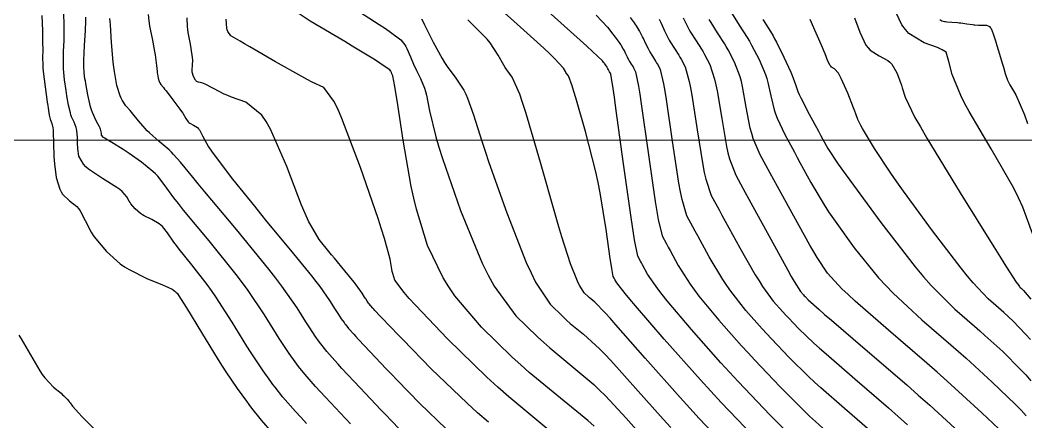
# Model space of a CAD drawing. Header units: metres. Extents: x 837117 to 838477, y 1189012 to 1191015.
# Drawn here: x 837565.3 to 837660.1, y 1189787.3 to 1189825.2 of the extents above; entities that cross this region are included whole.
import ezdxf

# ---------------------------------------------------------------- set-up
doc = ezdxf.new("R2010")
doc.units = ezdxf.units.M
doc.header["$LTSCALE"] = 0.3
doc.layers.add('COORD', color=7, linetype='Continuous', lineweight=20)
doc.layers.add('COTAS 10', color=1, linetype='Continuous')
doc.layers.add('COTAS INT', color=252, linetype='Continuous')

msp = doc.modelspace()

# ---------------------------------------------------------------- linework, layer by layer
at = {"layer": 'COORD'}
msp.add_line((837476.514, 1189813.872), (838476.514, 1189813.872), dxfattribs=at)
at = {"layer": 'COTAS 10'}
for points, elevation in [([(837619.447, 1189786.923), (837618.847, 1189787.446), (837616.246, 1189789.563), (837613.319, 1189791.983), (837612.514, 1189792.698), (837611.711, 1189793.432), (837608.826, 1189796.246), (837606.299, 1189799.218), (837605.721, 1189800.052), (837605.195, 1189800.891), (837603.735, 1189803.963), (837602.702, 1189807.371), (837602.446, 1189808.422), (837602.202, 1189809.519), (837601.429, 1189813.871), (837600.862, 1189817.637), (837600.748, 1189818.365), (837600.654, 1189818.956), (837600.469, 1189819.954), (837600.41, 1189820.068), (837600.394, 1189820.101), (837600.378, 1189820.136), (837600.325, 1189820.266), (837600.273, 1189820.387), (837600.258, 1189820.414), (837600.243, 1189820.44), (837600.186, 1189820.511), (837599.94, 1189820.683), (837599.806, 1189820.772), (837599.642, 1189820.879), (837598.812, 1189821.415), (837597.253, 1189822.377), (837596.629, 1189822.754), (837595.923, 1189823.178), (837592.68, 1189825.105), (837589.651, 1189827.143)], 1660), ([(837638.688, 1189785.238), (837636.024, 1189787.953), (837632.991, 1189791.142), (837632.179, 1189792.019), (837631.38, 1189792.892), (837628.595, 1189796.024), (837626.315, 1189798.721), (837625.834, 1189799.321), (837625.418, 1189799.856), (837624.455, 1189801.258), (837623.988, 1189802.115), (837623.884, 1189802.307), (837623.79, 1189802.479), (837623.544, 1189802.937), (837623.23, 1189804.475), (837623.094, 1189805.329), (837622.937, 1189806.368), (837622.196, 1189811.666), (837621.479, 1189816.919), (837621.338, 1189817.929), (837621.222, 1189818.748), (837621.012, 1189820.1), (837620.964, 1189820.193), (837620.951, 1189820.218), (837620.937, 1189820.241), (837620.886, 1189820.321), (837620.836, 1189820.399), (837620.81, 1189820.445), (837620.767, 1189820.533), (837620.726, 1189820.622), (837620.715, 1189820.646), (837620.703, 1189820.67), (837620.659, 1189820.752), (837620.61, 1189820.834), (837620.595, 1189820.858), (837620.578, 1189820.883), (837620.513, 1189820.976), (837620.424, 1189821.095), (837620.392, 1189821.137), (837620.358, 1189821.182), (837620.211, 1189821.373), (837619.28, 1189822.259), (837618.752, 1189822.741), (837618.106, 1189823.325), (837614.797, 1189826.294)], 1670), ([(837660.876, 1189804.734), (837659.839, 1189807.552), (837659.428, 1189808.434), (837658.963, 1189809.36), (837656.836, 1189813.072), (837654.767, 1189816.578), (837654.339, 1189817.375), (837653.974, 1189818.095), (837653.177, 1189820.067), (837652.852, 1189821.291), (837652.784, 1189821.539), (837652.726, 1189821.748), (837652.594, 1189822.177), (837652.233, 1189822.418), (837652.03, 1189822.509), (837651.783, 1189822.61), (837650.517, 1189823.061), (837649.098, 1189823.953), (837648.755, 1189824.333), (837648.432, 1189824.769), (837647.443, 1189826.824)], 1690), ([(837596.461, 1189787.123), (837594.117, 1189789.637), (837593.618, 1189790.179), (837593.186, 1189790.653), (837592.169, 1189791.81), (837591.583, 1189792.548), (837591.422, 1189792.759), (837591.262, 1189792.972), (837590.687, 1189793.766), (837589.986, 1189794.817), (837589.746, 1189795.193), (837589.486, 1189795.605), (837588.379, 1189797.401), (837586.823, 1189799.71), (837586.279, 1189800.446), (837585.686, 1189801.223), (837583.137, 1189804.381), (837580.744, 1189807.286), (837580.25, 1189807.904), (837579.829, 1189808.441), (837578.916, 1189809.709), (837578.322, 1189810.481), (837578.103, 1189810.705), (837577.859, 1189810.934), (837576.78, 1189811.8), (837575.622, 1189812.615), (837575.328, 1189812.812), (837575.046, 1189812.997), (837574.125, 1189813.563), (837573.442, 1189813.98), (837573.31, 1189814.071), (837573.202, 1189814.151), (837573.018, 1189814.353), (837573, 1189814.485), (837572.994, 1189814.557), (837572.99, 1189814.686), (837572.917, 1189814.92), (837572.87, 1189815.023), (837572.811, 1189815.142), (837572.505, 1189815.707), (837572.154, 1189816.491), (837572.067, 1189816.747), (837571.984, 1189817.021), (837571.723, 1189818.152), (837571.527, 1189819.228), (837571.485, 1189819.467), (837571.448, 1189819.68), (837571.361, 1189820.237), (837571.338, 1189820.87), (837571.342, 1189821.131), (837571.351, 1189821.429), (837571.419, 1189822.817), (837571.495, 1189824.219), (837571.508, 1189824.527), (837571.519, 1189824.799), (837571.528, 1189825.489)], 1650), ([(837658.644, 1189785.645), (837655.965, 1189788.177), (837652.694, 1189791.159), (837651.75, 1189792), (837650.788, 1189792.848), (837647.176, 1189795.965), (837644.029, 1189798.713), (837643.361, 1189799.328), (837642.781, 1189799.88), (837641.422, 1189801.347), (837640.457, 1189802.81), (837640.125, 1189803.359), (837639.765, 1189803.971), (837638.233, 1189806.704), (837636.707, 1189809.504), (837636.351, 1189810.159), (837636.025, 1189810.761), (837635.086, 1189812.502), (837634.428, 1189814.043), (837634.277, 1189814.519), (837634.141, 1189815.016), (837633.764, 1189816.993), (837633.419, 1189818.933), (837633.302, 1189819.409), (837633.177, 1189819.857), (837632.648, 1189821.252), (837632.048, 1189822.416), (837631.878, 1189822.718), (837631.705, 1189823.013), (837631.067, 1189824.006), (837630.445, 1189824.984), (837630.282, 1189825.269)], 1680)]:
    msp.add_lwpolyline(points, dxfattribs=dict(at, elevation=elevation))
at = {"layer": 'COTAS INT'}
for points, elevation in [([(837635.128, 1189785.237), (837631.41, 1189789.145), (837630.416, 1189790.219), (837629.436, 1189791.29), (837626.024, 1189795.128), (837623.322, 1189798.264), (837622.79, 1189798.892), (837622.352, 1189799.415), (837621.553, 1189800.439), (837621.39, 1189800.737), (837621.354, 1189800.804), (837621.321, 1189800.864), (837621.235, 1189801.024), (837621.097, 1189801.772), (837621.032, 1189802.203), (837620.955, 1189802.731), (837620.578, 1189805.449), (837620.002, 1189808.905), (837619.799, 1189809.9), (837619.577, 1189810.911), (837618.617, 1189814.696), (837617.71, 1189817.867), (837617.522, 1189818.491), (837617.36, 1189819.004), (837617.003, 1189819.939), (837616.821, 1189820.184), (837616.771, 1189820.264), (837616.719, 1189820.348), (837616.533, 1189820.691), (837615.704, 1189821.598), (837615.247, 1189822.037), (837614.693, 1189822.558), (837611.87, 1189825.12), (837608.937, 1189827.745)], 1668), ([(837596.34, 1189826.629), (837599.183, 1189824.784), (837599.758, 1189824.401), (837600.241, 1189824.073), (837601.219, 1189823.349), (837601.59, 1189822.883), (837601.69, 1189822.717), (837601.788, 1189822.535), (837602.132, 1189821.746), (837602.481, 1189820.889), (837602.582, 1189820.665), (837602.685, 1189820.446), (837603.075, 1189819.701), (837603.449, 1189818.802), (837603.541, 1189818.486), (837603.629, 1189818.141), (837603.909, 1189816.65), (837604.509, 1189814.186), (837604.799, 1189813.227), (837605.144, 1189812.148), (837606.835, 1189807.252), (837608.878, 1189802.275), (837609.443, 1189801.145), (837610.009, 1189800.123), (837612.051, 1189797.329), (837614.103, 1189795.328), (837614.674, 1189794.806), (837615.247, 1189794.297), (837617.329, 1189792.575), (837619.385, 1189790.833), (837619.942, 1189790.311), (837620.493, 1189789.772), (837622.438, 1189787.684), (837624.337, 1189785.542)], 1662), ([(837567.382, 1189825.628), (837567.437, 1189824.183), (837567.461, 1189822.9), (837567.463, 1189822.614), (837567.464, 1189822.359), (837567.448, 1189821.69), (837567.47, 1189820.977), (837567.493, 1189820.694), (837567.524, 1189820.375), (837567.701, 1189818.915), (837567.896, 1189817.47), (837567.94, 1189817.16), (837567.979, 1189816.89), (837568.083, 1189816.239), (837568.166, 1189815.88), (837568.192, 1189815.793), (837568.219, 1189815.712), (837568.331, 1189815.463), (837568.426, 1189815.049), (837568.443, 1189814.863), (837568.456, 1189814.646), (837568.471, 1189813.607), (837568.506, 1189812.357), (837568.531, 1189812.007), (837568.564, 1189811.657), (837568.742, 1189810.378), (837569.07, 1189809.257), (837569.197, 1189809.006), (837569.34, 1189808.781), (837569.989, 1189808.18), (837570.674, 1189807.628), (837570.84, 1189807.433), (837570.995, 1189807.22), (837571.47, 1189806.297), (837572.026, 1189805.215), (837572.232, 1189804.901), (837572.462, 1189804.581), (837573.481, 1189803.374), (837574.774, 1189802.226), (837575.177, 1189801.944), (837575.599, 1189801.677), (837577.283, 1189800.843), (837578.751, 1189800.243), (837579.036, 1189800.124), (837579.269, 1189800.026), (837579.673, 1189799.842), (837579.745, 1189799.781), (837579.769, 1189799.76), (837579.795, 1189799.738), (837579.902, 1189799.642), (837580.009, 1189799.549), (837580.034, 1189799.528), (837580.057, 1189799.51), (837580.127, 1189799.46), (837580.515, 1189798.867), (837580.74, 1189798.506), (837581.016, 1189798.06), (837582.433, 1189795.738), (837584.011, 1189793.181), (837584.387, 1189792.586), (837584.736, 1189792.041), (837585.78, 1189790.48), (837586.657, 1189789.269), (837586.902, 1189788.943), (837587.147, 1189788.621), (837588.042, 1189787.494), (837589.073, 1189786.283)], 1646), ([(837592.327, 1189787.161), (837591.775, 1189787.763), (837591.291, 1189788.296), (837590.106, 1189789.652), (837589.365, 1189790.585), (837589.162, 1189790.851), (837588.959, 1189791.12), (837588.234, 1189792.123), (837587.348, 1189793.451), (837587.044, 1189793.926), (837586.715, 1189794.447), (837585.317, 1189796.716), (837583.786, 1189799.113), (837583.373, 1189799.714), (837582.965, 1189800.289), (837581.532, 1189802.14), (837580.328, 1189803.62), (837580.064, 1189803.96), (837579.83, 1189804.27), (837579.238, 1189805.137), (837578.768, 1189805.738), (837578.612, 1189805.88), (837578.444, 1189806.011), (837577.745, 1189806.395), (837577.034, 1189806.742), (837576.859, 1189806.85), (837576.694, 1189806.963), (837576.178, 1189807.414), (837575.782, 1189807.883), (837575.693, 1189808.008), (837575.612, 1189808.129), (837575.397, 1189808.55), (837574.951, 1189809.058), (837574.726, 1189809.236), (837574.456, 1189809.43), (837573.116, 1189810.262), (837571.783, 1189811.155), (837571.518, 1189811.386), (837571.298, 1189811.611), (837570.88, 1189812.365), (837570.782, 1189813.071), (837570.764, 1189813.264), (837570.75, 1189813.457), (837570.731, 1189814.146), (837570.687, 1189814.783), (837570.657, 1189814.943), (837570.619, 1189815.095), (837570.418, 1189815.585), (837570.187, 1189816.101), (837570.129, 1189816.27), (837570.075, 1189816.451), (837569.903, 1189817.196), (837569.753, 1189818.059), (837569.712, 1189818.313), (837569.672, 1189818.575), (837569.531, 1189819.576), (837569.431, 1189820.622), (837569.418, 1189820.913), (837569.41, 1189821.203), (837569.434, 1189822.253), (837569.479, 1189823.289), (837569.486, 1189823.57), (837569.49, 1189823.849), (837569.483, 1189824.836), (837569.447, 1189825.783)], 1648), ([(837601.912, 1189785.783), (837600.308, 1189787.442), (837599.826, 1189787.945), (837599.328, 1189788.468), (837597.393, 1189790.516), (837595.667, 1189792.368), (837595.3, 1189792.767), (837594.981, 1189793.116), (837594.233, 1189793.968), (837593.801, 1189794.512), (837593.683, 1189794.667), (837593.564, 1189794.824), (837593.141, 1189795.409), (837592.625, 1189796.183), (837592.448, 1189796.46), (837592.256, 1189796.763), (837591.441, 1189798.086), (837590.01, 1189800.127), (837589.43, 1189800.884), (837588.77, 1189801.724), (837585.722, 1189805.449), (837582.743, 1189809.02), (837582.126, 1189809.763), (837581.6, 1189810.399), (837580.45, 1189811.806), (837579.802, 1189812.539), (837579.592, 1189812.749), (837579.369, 1189812.963), (837578.453, 1189813.764), (837577.54, 1189814.565), (837577.32, 1189814.779), (837577.113, 1189814.99), (837576.48, 1189815.723), (837575.968, 1189816.37), (837575.838, 1189816.527), (837575.712, 1189816.674), (837575.298, 1189817.123), (837574.938, 1189817.653), (837574.846, 1189817.852), (837574.757, 1189818.072), (837574.465, 1189819.053), (837574.223, 1189820.358), (837574.166, 1189820.782), (837574.113, 1189821.234), (837573.957, 1189823.095), (837573.849, 1189824.759), (837573.826, 1189825.087), (837573.807, 1189825.357)], 1652), ([(837577.404, 1189825.735), (837577.454, 1189825.144), (837577.489, 1189824.912), (837577.533, 1189824.651), (837577.77, 1189823.463), (837578.016, 1189822.233), (837578.066, 1189821.947), (837578.109, 1189821.683), (837578.198, 1189820.923), (837578.244, 1189820.368), (837578.26, 1189820.233), (837578.277, 1189820.107), (837578.349, 1189819.718), (837578.436, 1189819.425), (837578.463, 1189819.359), (837578.49, 1189819.3), (837578.598, 1189819.142), (837578.842, 1189818.85), (837578.955, 1189818.706), (837579.089, 1189818.536), (837579.737, 1189817.693), (837580.396, 1189816.803), (837580.537, 1189816.602), (837580.658, 1189816.421), (837580.946, 1189815.933), (837581.162, 1189815.619), (837581.239, 1189815.547), (837581.323, 1189815.483), (837581.688, 1189815.307), (837582.067, 1189815.07), (837582.16, 1189814.968), (837582.247, 1189814.849), (837582.519, 1189814.287), (837583.099, 1189813.257), (837583.381, 1189812.844), (837583.715, 1189812.375), (837585.363, 1189810.217), (837587.412, 1189807.654), (837588.001, 1189806.929), (837588.598, 1189806.197), (837590.831, 1189803.5), (837592.788, 1189801.107), (837593.212, 1189800.568), (837593.584, 1189800.082), (837594.504, 1189798.771), (837595.027, 1189797.921), (837595.15, 1189797.726), (837595.264, 1189797.549), (837595.595, 1189797.051), (837595.867, 1189796.676), (837595.943, 1189796.575), (837596.019, 1189796.475), (837596.296, 1189796.126), (837596.777, 1189795.579), (837596.982, 1189795.355), (837597.217, 1189795.098), (837598.326, 1189793.909), (837599.84, 1189792.316), (837600.33, 1189791.806), (837600.852, 1189791.265), (837602.996, 1189789.059), (837605.471, 1189786.668)], 1654), ([(837609.468, 1189787.289), (837608.446, 1189788.183), (837607.45, 1189789.079), (837604.079, 1189792.336), (837601.396, 1189795.088), (837600.834, 1189795.666), (837600.351, 1189796.165), (837599.259, 1189797.302), (837598.767, 1189797.829), (837598.663, 1189797.943), (837598.573, 1189798.042), (837598.36, 1189798.284), (837598.237, 1189798.439), (837598.203, 1189798.483), (837598.169, 1189798.528), (837598.049, 1189798.694), (837597.902, 1189798.914), (837597.852, 1189798.993), (837597.797, 1189799.079), (837597.566, 1189799.456), (837597.159, 1189800.036), (837596.994, 1189800.251), (837596.806, 1189800.49), (837595.939, 1189801.55), (837594.95, 1189802.745), (837594.686, 1189803.069), (837594.425, 1189803.39), (837593.517, 1189804.525), (837592.511, 1189806.259), (837592.189, 1189806.958), (837591.848, 1189807.752), (837590.457, 1189811.407), (837588.947, 1189814.936), (837588.531, 1189815.65), (837588.116, 1189816.25), (837586.622, 1189817.468), (837585.245, 1189817.952), (837584.903, 1189818.09), (837584.579, 1189818.23), (837583.55, 1189818.749), (837582.778, 1189819.166), (837582.615, 1189819.242), (837582.475, 1189819.301), (837582.152, 1189819.37), (837581.972, 1189819.422), (837581.922, 1189819.47), (837581.872, 1189819.532), (837581.689, 1189819.878), (837581.56, 1189820.307), (837581.544, 1189820.422), (837581.536, 1189820.535), (837581.579, 1189820.93), (837581.608, 1189821.471), (837581.591, 1189821.677), (837581.564, 1189821.906), (837581.379, 1189822.933), (837581.178, 1189824.035), (837581.141, 1189824.311), (837581.113, 1189824.575), (837581.079, 1189825.421)], 1656), ([(837619.625, 1189825.666), (837620.697, 1189824.53), (837621.182, 1189823.898), (837621.295, 1189823.75), (837621.398, 1189823.614), (837621.692, 1189823.219), (837621.908, 1189822.913), (837621.962, 1189822.832), (837622.013, 1189822.752), (837622.175, 1189822.479), (837622.318, 1189822.21), (837622.357, 1189822.132), (837622.396, 1189822.053), (837622.532, 1189821.759), (837622.673, 1189821.468), (837622.715, 1189821.391), (837622.758, 1189821.316), (837622.922, 1189821.058), (837623.091, 1189820.795), (837623.136, 1189820.718), (837623.181, 1189820.638), (837623.339, 1189820.33), (837623.613, 1189818.969), (837623.731, 1189818.225), (837623.867, 1189817.322), (837624.509, 1189812.731), (837625.178, 1189808.098), (837625.331, 1189807.167), (837625.469, 1189806.389), (837625.852, 1189804.85), (837626.26, 1189804.094), (837626.414, 1189803.81), (837626.586, 1189803.493), (837627.358, 1189802.078), (837628.483, 1189800.297), (837628.877, 1189799.75), (837629.309, 1189799.179), (837631.167, 1189796.921), (837633.323, 1189794.495), (837633.943, 1189793.818), (837634.571, 1189793.139), (837636.921, 1189790.67), (837639.171, 1189788.408), (837639.737, 1189787.86), (837640.278, 1189787.347), (837642.028, 1189785.776)], 1672), ([(837645.405, 1189786.508), (837643.012, 1189788.581), (837640.78, 1189790.536), (837640.207, 1189791.06), (837639.654, 1189791.578), (837637.817, 1189793.386), (837636.152, 1189795.137), (837635.706, 1189795.618), (837635.267, 1189796.098), (837633.738, 1189797.817), (837632.302, 1189799.636), (837631.921, 1189800.179), (837631.548, 1189800.738), (837630.26, 1189802.898), (837629.185, 1189804.871), (837628.944, 1189805.313), (837628.729, 1189805.709), (837628.161, 1189806.763), (837627.709, 1189808.302), (837627.567, 1189809.005), (837627.419, 1189809.827), (837626.823, 1189813.797), (837626.255, 1189817.725), (837626.124, 1189818.521), (837626.004, 1189819.191), (837625.667, 1189820.561), (837625.398, 1189821.082), (837625.321, 1189821.218), (837625.244, 1189821.35), (837624.958, 1189821.795), (837624.679, 1189822.233), (837624.607, 1189822.361), (837624.536, 1189822.491), (837624.296, 1189822.985), (837624.065, 1189823.484), (837624, 1189823.618), (837623.934, 1189823.749), (837623.691, 1189824.207), (837623.415, 1189824.67), (837623.328, 1189824.805), (837623.237, 1189824.943), (837622.871, 1189825.463)], 1674), ([(837627.825, 1189825.438), (837628.261, 1189824.537), (837628.39, 1189824.3), (837628.523, 1189824.067), (837629.031, 1189823.269), (837629.552, 1189822.458), (837629.692, 1189822.218), (837629.831, 1189821.971), (837630.321, 1189821.021), (837630.786, 1189819.635), (837630.91, 1189819.113), (837631.031, 1189818.53), (837631.45, 1189815.927), (837631.9, 1189813.287), (837632.041, 1189812.681), (837632.188, 1189812.129), (837632.778, 1189810.589), (837633.668, 1189808.94), (837634.005, 1189808.319), (837634.381, 1189807.627), (837636.065, 1189804.537), (837637.678, 1189801.62), (837638.008, 1189801.037), (837638.288, 1189800.551), (837638.881, 1189799.61), (837639.155, 1189799.303), (837639.233, 1189799.217), (837639.313, 1189799.131), (837639.61, 1189798.818), (837640.619, 1189797.917), (837641.148, 1189797.46), (837641.784, 1189796.913), (837644.98, 1189794.189), (837648.887, 1189790.81), (837649.97, 1189789.851), (837651.055, 1189788.881), (837654.98, 1189785.294)], 1678), ([(837632.366, 1189825.901), (837633.103, 1189824.743), (837633.859, 1189823.567), (837634.063, 1189823.219), (837634.265, 1189822.86), (837634.975, 1189821.482), (837635.568, 1189820.079), (837635.695, 1189819.704), (837635.807, 1189819.336), (837636.078, 1189818.058), (837636.381, 1189816.746), (837636.514, 1189816.357), (837636.667, 1189815.956), (837637.395, 1189814.415), (837638.294, 1189812.742), (837638.556, 1189812.258), (837638.823, 1189811.764), (837639.834, 1189809.907), (837641.1, 1189807.794), (837641.528, 1189807.139), (837641.99, 1189806.454), (837643.94, 1189803.73), (837646.235, 1189800.913), (837646.916, 1189800.17), (837647.615, 1189799.442), (837650.304, 1189796.949), (837653.035, 1189794.592), (837653.762, 1189793.951), (837654.476, 1189793.315), (837656.949, 1189791.061), (837659.127, 1189788.959), (837659.655, 1189788.419), (837660.151, 1189787.898)], 1682), ([(837643.965, 1189825.434), (837644.454, 1189824.084), (837645.046, 1189822.854), (837645.239, 1189822.593), (837645.444, 1189822.366), (837646.293, 1189821.831), (837647.116, 1189821.4), (837647.305, 1189821.238), (837647.477, 1189821.057), (837647.959, 1189820.251), (837648.304, 1189819.334), (837648.389, 1189819.084), (837648.47, 1189818.836), (837648.727, 1189817.954), (837649.664, 1189816.036), (837650.174, 1189815.135), (837650.793, 1189814.074), (837653.934, 1189808.906), (837657.085, 1189803.835), (837657.711, 1189802.834), (837658.229, 1189802.009), (837659.21, 1189800.486), (837659.455, 1189800.165), (837659.51, 1189800.097), (837659.559, 1189800.038), (837659.687, 1189799.902), (837659.775, 1189799.826), (837659.799, 1189799.805), (837659.822, 1189799.784), (837659.902, 1189799.712), (837660.575, 1189798.902)], 1688), ([(837615.163, 1189786.551), (837611.391, 1189789.67), (837610.354, 1189790.591), (837609.318, 1189791.537), (837605.601, 1189795.163), (837602.589, 1189798.313), (837601.998, 1189798.959), (837601.512, 1189799.508), (837600.635, 1189800.674), (837600.453, 1189801.302), (837600.404, 1189801.511), (837600.357, 1189801.736), (837600.196, 1189802.674), (837599.676, 1189804.628), (837599.403, 1189805.492), (837599.073, 1189806.497), (837597.414, 1189811.293), (837595.655, 1189815.928), (837595.261, 1189816.831), (837594.908, 1189817.569), (837593.972, 1189818.859), (837592.863, 1189819.36), (837592.401, 1189819.6), (837591.871, 1189819.885), (837589.399, 1189821.279), (837586.985, 1189822.68), (837586.492, 1189822.968), (837586.075, 1189823.213), (837585.204, 1189823.738), (837584.908, 1189824.125), (837584.854, 1189824.283), (837584.812, 1189824.463), (837584.759, 1189825.298)], 1658), ([(837603.162, 1189825.32), (837603.336, 1189824.98), (837603.442, 1189824.769), (837603.574, 1189824.507), (837604.261, 1189823.137), (837605.107, 1189821.578), (837605.339, 1189821.197), (837605.57, 1189820.837), (837606.395, 1189819.721), (837607.148, 1189818.599), (837607.333, 1189818.235), (837607.508, 1189817.849), (837608.057, 1189816.263), (837608.832, 1189813.791), (837609.151, 1189812.846), (837609.514, 1189811.788), (837611.2, 1189807.024), (837613.028, 1189802.357), (837613.482, 1189801.359), (837613.912, 1189800.49), (837615.276, 1189798.413), (837616.495, 1189797.223), (837616.835, 1189796.913), (837617.175, 1189796.611), (837618.413, 1189795.587), (837619.924, 1189794.219), (837620.437, 1189793.699), (837620.991, 1189793.118), (837623.335, 1189790.509), (837625.932, 1189787.58), (837626.645, 1189786.796)], 1664), ([(837632.571, 1189784.231), (837629.334, 1189787.643), (837628.432, 1189788.623), (837627.526, 1189789.617), (837624.231, 1189793.334), (837621.489, 1189796.463), (837620.932, 1189797.087), (837620.462, 1189797.605), (837619.496, 1189798.599), (837619.103, 1189798.924), (837618.995, 1189799.02), (837618.888, 1189799.119), (837618.5, 1189799.496), (837618.068, 1189800.155), (837617.931, 1189800.431), (837617.787, 1189800.748), (837617.207, 1189802.23), (837616.39, 1189804.754), (837616.097, 1189805.728), (837615.775, 1189806.822), (837614.371, 1189811.765), (837612.992, 1189816.483), (837612.686, 1189817.435), (837612.413, 1189818.232), (837611.699, 1189819.83), (837611.195, 1189820.511), (837611.055, 1189820.73), (837610.913, 1189820.963), (837610.397, 1189821.914), (837609.639, 1189823.052), (837609.345, 1189823.403), (837609.014, 1189823.769), (837607.516, 1189825.22)], 1666), ([(837625.549, 1189825.289), (837625.642, 1189825.104), (837625.734, 1189824.915), (837626.06, 1189824.212), (837626.399, 1189823.514), (837626.498, 1189823.33), (837626.601, 1189823.15), (837626.994, 1189822.532), (837627.398, 1189821.904), (837627.507, 1189821.718), (837627.615, 1189821.527), (837627.994, 1189820.791), (837628.395, 1189819.413), (837628.517, 1189818.817), (837628.643, 1189818.128), (837629.137, 1189814.862), (837629.659, 1189811.557), (837629.804, 1189810.843), (837629.948, 1189810.216), (837630.469, 1189808.676), (837631.199, 1189807.325), (837631.475, 1189806.816), (837631.783, 1189806.249), (837633.163, 1189803.718), (837634.613, 1189801.179), (837634.965, 1189800.608), (837635.295, 1189800.094), (837636.31, 1189798.714), (837637.211, 1189797.7), (837637.469, 1189797.418), (837637.732, 1189797.134), (837638.714, 1189796.102), (837640.137, 1189794.747), (837640.677, 1189794.26), (837641.282, 1189793.724), (837643.996, 1189791.385), (837647.172, 1189788.635), (837648.068, 1189787.841), (837648.97, 1189787.033)], 1676), ([(837635.339, 1189825.272), (837635.452, 1189825.083), (837635.559, 1189824.908), (837635.896, 1189824.389), (837636.293, 1189823.718), (837636.438, 1189823.446), (837636.598, 1189823.137), (837637.303, 1189821.712), (837637.959, 1189820.301), (837638.088, 1189820), (837638.195, 1189819.739), (837638.391, 1189819.123), (837638.622, 1189818.476), (837638.75, 1189818.195), (837638.907, 1189817.87), (837639.703, 1189816.329), (837640.564, 1189814.723), (837640.761, 1189814.357), (837640.94, 1189814.025), (837641.435, 1189813.11), (837642.435, 1189811.616), (837642.932, 1189810.919), (837643.524, 1189810.099), (837646.457, 1189806.113), (837649.69, 1189801.946), (837650.471, 1189801.012), (837651.202, 1189800.172), (837653.431, 1189797.933), (837655.282, 1189796.337), (837655.774, 1189795.902), (837656.258, 1189795.472), (837657.933, 1189793.944), (837659.609, 1189792.273), (837660.094, 1189791.751), (837660.587, 1189791.204)], 1684), ([(837660.533, 1189795.084), (837660.092, 1189795.587), (837658.917, 1189796.828), (837658.04, 1189797.628), (837657.786, 1189797.854), (837657.529, 1189798.081), (837656.559, 1189798.917), (837655.147, 1189800.419), (837654.61, 1189801.066), (837654.01, 1189801.813), (837651.314, 1189805.346), (837648.586, 1189809.082), (837647.965, 1189809.957), (837647.402, 1189810.763), (837645.854, 1189813.097), (837644.902, 1189814.664), (837644.715, 1189814.985), (837644.56, 1189815.258), (837644.276, 1189815.84), (837644.088, 1189816.381), (837643.994, 1189816.629), (837643.882, 1189816.92), (837643.324, 1189818.324), (837642.72, 1189819.697), (837642.579, 1189819.968), (837642.448, 1189820.191), (837642.07, 1189820.602), (837641.79, 1189820.778), (837641.723, 1189820.853), (837641.659, 1189820.939), (837641.465, 1189821.343), (837641.194, 1189822.038), (837641.083, 1189822.307), (837640.956, 1189822.61), (837640.366, 1189823.981), (837639.788, 1189825.274)], 1686), ([(837652.016, 1189825.265), (837652.193, 1189825.139), (837652.45, 1189825.082), (837652.546, 1189825.069), (837652.653, 1189825.056), (837653.13, 1189825.018), (837653.682, 1189824.973), (837653.837, 1189824.957), (837653.993, 1189824.939), (837654.564, 1189824.859), (837655.082, 1189824.783), (837655.205, 1189824.768), (837655.318, 1189824.755), (837655.652, 1189824.731), (837655.934, 1189824.723), (837656.015, 1189824.722), (837656.096, 1189824.72), (837656.402, 1189824.717), (837656.69, 1189824.594), (837656.761, 1189824.517), (837656.829, 1189824.421), (837657.042, 1189823.922), (837657.248, 1189823.247), (837657.311, 1189823.041), (837657.376, 1189822.826), (837657.632, 1189821.982), (837657.878, 1189821.158), (837657.936, 1189820.957), (837657.991, 1189820.767), (837658.152, 1189820.176), (837658.389, 1189819.554), (837658.491, 1189819.345), (837658.608, 1189819.119), (837659.162, 1189818.166), (837659.974, 1189816.269), (837660.253, 1189815.447)], 1692), ([(837565.213, 1189795.511), (837565.451, 1189795.157), (837566.319, 1189793.632), (837567.184, 1189792.118), (837567.42, 1189791.772), (837567.655, 1189791.458), (837568.492, 1189790.587), (837569.191, 1189790.011), (837569.339, 1189789.884), (837569.467, 1189789.77), (837569.765, 1189789.473), (837569.944, 1189789.245), (837569.997, 1189789.175), (837570.052, 1189789.102), (837570.261, 1189788.811), (837570.863, 1189788.138), (837571.166, 1189787.824), (837571.527, 1189787.453), (837573.322, 1189785.653)], 1644)]:
    msp.add_lwpolyline(points, dxfattribs=dict(at, elevation=elevation))

doc.saveas('drawing.dxf')
